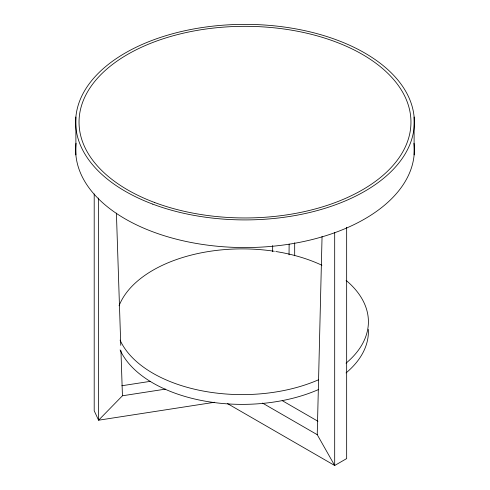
<?xml version="1.0" encoding="UTF-8"?>
<svg xmlns="http://www.w3.org/2000/svg" width="490" height="490" viewBox="0 0 490 490"><rect width="100%" height="100%" fill="white"/><g stroke="black" fill="none" stroke-linecap="round" stroke-linejoin="round"><path stroke-width="0.73" d="M272.636 251.67L272.685 245.557M289.039 254.855L289.131 244.149M346.663 227.256L346.663 458.585L334.688 465.5L317.226 434.679L322.059 236.48M165.504 389.115L122.439 395.779L98.582 420.206L94.203 410.767L94.203 193.936M121.82 385.752L150.448 381.324M214.675 402.247L98.582 420.206L98.582 198.04M282.197 400.624L317.949 421.265M262.493 403.074L317.226 434.679M227.556 403.644L334.688 465.5L334.688 232.64M116.406 213.113L120.773 345.334M120.95 350.687L122.439 395.779M414.117 117.024L414.117 154.913M294.68 242.783L294.68 255.768M75.883 117.024L75.883 154.913M346.099 280.384A126.206 72.863 0 0 1 346.032 363.17M318.561 379.762A126.206 72.863 0 0 1 120.081 340.134M119.064 305.785A126.206 72.863 0 0 1 274.32 251.284M275.821 251.517A126.206 72.863 0 0 1 321.912 265.255M368.358 329.433A126.206 72.863 0 0 1 346.032 372.933M318.561 389.526A126.206 72.863 0 0 1 120.081 349.897M413.964 143.221A169.35 97.773 0 0 1 245 247.566A169.35 97.773 0 0 1 76.036 143.221M154.613 202.499A165.957 95.813 0 0 0 410.73 127.155A165.957 95.813 0 0 0 169.656 36.768A165.957 95.813 0 0 0 154.613 202.499M152.764 204.14A169.35 97.773 0 0 0 414.117 127.253A169.35 97.773 0 0 0 168.119 35.023A169.35 97.773 0 0 0 152.764 204.14"/></g></svg>
